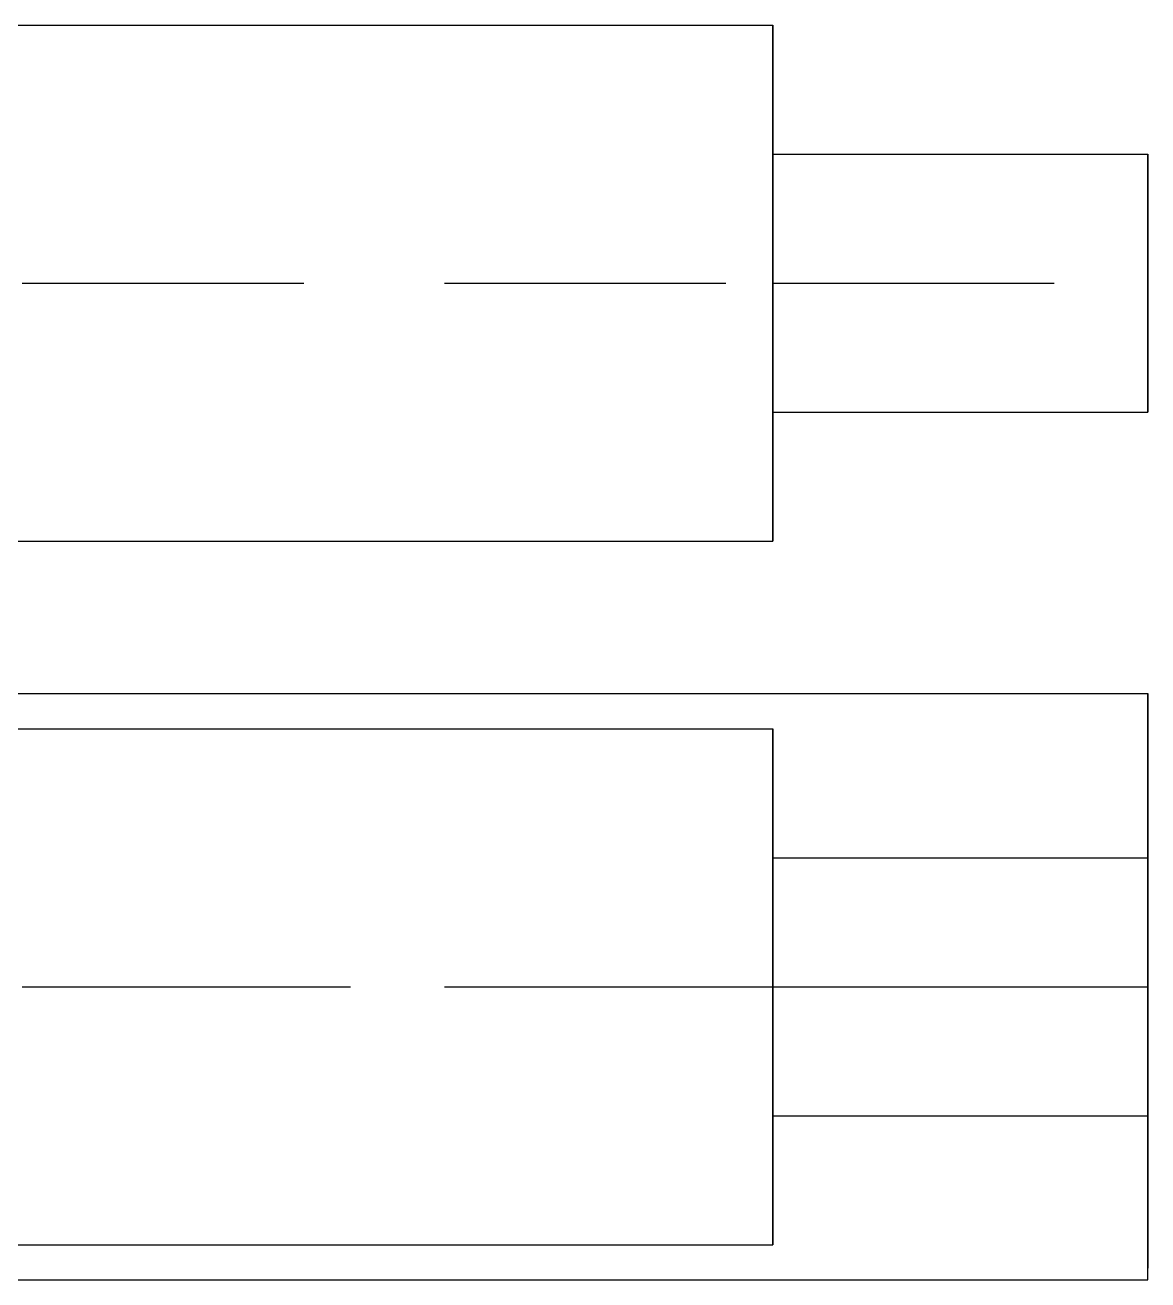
# Model space of a CAD drawing. Header units: millimetres. Extents: x 5 to 430, y 5 to 292.
# Drawn here: x 143.98 to 153.56, y 224.74 to 235.44 of the extents above; entities that cross this region are included whole.
import ezdxf

# ---------------------------------------------------------------- set-up
doc = ezdxf.new("R2010")
doc.units = ezdxf.units.MM
doc.linetypes.add('HIDDEN', pattern=[3.6, 2.4, -1.2])
doc.layers.add('HIDDEN', color=8, linetype='HIDDEN')
doc.layers.add('VISIBLE', color=7, linetype='CONTINUOUS')

msp = doc.modelspace()

# ---------------------------------------------------------------- linework, layer by layer
at = {"layer": 'HIDDEN'}
for p, q in [((150.356583, 235.443177), (150.356583, 233.243177)), ((150.356583, 232.143177), (150.356583, 234.343177)), ((150.356583, 234.343177), (150.356583, 233.243177)), ((150.356583, 232.143177), (150.356583, 234.343177)), ((150.356583, 234.343177), (150.356583, 233.243177)), ((150.356583, 232.143177), (150.356583, 234.343177)), ((150.356583, 234.343177), (150.356583, 233.243177)), ((150.356583, 232.143177), (150.356583, 234.343177)), ((150.356583, 234.343177), (150.356583, 233.243177)), ((150.356583, 232.143177), (150.356583, 234.343177)), ((150.356583, 234.343177), (150.356583, 233.243177)), ((150.356583, 232.143177), (150.356583, 234.343177)), ((150.356583, 234.343177), (150.356583, 233.243177)), ((150.356583, 232.143177), (150.356583, 234.343177)), ((150.356583, 234.343177), (150.356583, 233.243177)), ((150.356583, 232.143177), (150.356583, 234.343177)), ((150.356583, 234.343177), (150.356583, 233.243177)), ((150.356583, 232.143177), (150.356583, 234.343177)), ((150.356583, 234.343177), (150.356583, 233.243177)), ((150.356583, 232.143177), (150.356583, 234.343177)), ((150.356583, 234.343177), (150.356583, 233.243177)), ((150.356583, 232.143177), (150.356583, 234.343177)), ((150.356583, 234.343177), (150.356583, 233.243177)), ((150.356583, 232.143177), (150.356583, 234.343177)), ((150.356583, 234.343177), (150.356583, 233.243177)), ((150.356583, 232.143177), (150.356583, 234.343177)), ((150.356583, 234.343177), (150.356583, 233.243177)), ((150.356583, 232.143177), (150.356583, 234.343177)), ((150.356583, 234.343177), (150.356583, 233.243177)), ((150.356583, 232.143177), (150.356583, 234.343177)), ((150.356583, 234.343177), (150.356583, 233.243177)), ((150.356583, 232.143177), (150.356583, 234.343177)), ((150.356583, 234.343177), (150.356583, 233.243177)), ((150.356583, 232.143177), (150.356583, 234.343177)), ((150.356583, 234.343177), (150.356583, 233.243177)), ((150.356583, 232.143177), (150.356583, 234.343177)), ((150.356583, 234.343177), (150.356583, 233.243177)), ((150.356583, 232.143177), (150.356583, 234.343177)), ((150.356583, 234.343177), (150.356583, 233.243177)), ((150.356583, 232.143177), (150.356583, 234.343177)), ((150.356583, 234.343177), (150.356583, 233.243177)), ((150.356583, 232.143177), (150.356583, 234.343177)), ((150.356583, 234.343177), (150.356583, 233.243177)), ((150.356583, 232.143177), (150.356583, 234.343177)), ((150.356583, 234.343177), (150.356583, 233.243177)), ((150.356583, 232.143177), (150.356583, 234.343177)), ((150.356583, 234.343177), (150.356583, 233.243177)), ((150.356583, 232.143177), (150.356583, 234.343177)), ((150.356583, 234.343177), (150.356583, 233.243177)), ((150.356583, 232.143177), (150.356583, 234.343177)), ((150.356583, 234.343177), (150.356583, 233.243177)), ((150.356583, 232.143177), (150.356583, 234.343177)), ((150.356583, 234.343177), (150.356583, 233.243177)), ((150.356583, 232.143177), (150.356583, 234.343177)), ((150.356583, 234.343177), (150.356583, 233.243177)), ((150.356583, 232.143177), (150.356583, 234.343177)), ((150.356583, 234.343177), (150.356583, 233.243177)), ((150.356583, 232.143177), (150.356583, 234.343177)), ((150.356583, 234.343177), (150.356583, 233.243177)), ((150.356583, 232.143177), (150.356583, 234.343177)), ((150.356583, 234.343177), (150.356583, 233.243177)), ((150.356583, 232.143177), (150.356583, 234.343177)), ((150.356583, 234.343177), (150.356583, 233.243177)), ((150.356583, 232.143177), (150.356583, 234.343177)), ((150.356583, 234.343177), (150.356583, 233.243177)), ((150.356583, 232.143177), (150.356583, 234.343177)), ((150.356583, 234.343177), (150.356583, 233.243177)), ((150.356583, 232.143177), (150.356583, 234.343177)), ((150.356583, 234.343177), (150.356583, 233.243177)), ((150.356583, 232.143177), (150.356583, 234.343177)), ((150.356583, 234.343177), (150.356583, 233.243177)), ((150.356583, 232.143177), (150.356583, 234.343177)), ((150.356583, 234.343177), (150.356583, 233.243177)), ((150.356583, 232.143177), (150.356583, 234.343177)), ((150.356583, 234.343177), (150.356583, 233.243177)), ((150.356583, 232.143177), (150.356583, 234.343177)), ((150.356583, 234.343177), (150.356583, 233.243177)), ((150.356583, 232.143177), (150.356583, 234.343177)), ((150.356583, 234.343177), (150.356583, 233.243177)), ((150.356583, 232.143177), (150.356583, 234.343177)), ((150.356583, 234.343177), (150.356583, 233.243177)), ((150.356583, 232.143177), (150.356583, 234.343177)), ((150.356583, 234.343177), (150.356583, 233.243177)), ((150.356583, 232.143177), (150.356583, 234.343177)), ((150.356583, 234.343177), (150.356583, 233.243177)), ((150.356583, 232.143177), (150.356583, 234.343177)), ((150.356583, 234.343177), (150.356583, 233.243177)), ((150.356583, 232.143177), (150.356583, 234.343177)), ((150.356583, 234.343177), (150.356583, 233.243177)), ((150.356583, 232.143177), (150.356583, 234.343177)), ((150.356583, 234.343177), (150.356583, 233.243177)), ((150.356583, 232.143177), (150.356583, 234.343177)), ((150.356583, 234.343177), (150.356583, 233.243177)), ((150.356583, 232.143177), (150.356583, 234.343177)), ((150.356583, 234.343177), (150.356583, 233.243177)), ((150.356583, 232.143177), (150.356583, 234.343177)), ((150.356583, 234.343177), (150.356583, 233.243177)), ((153.556583, 234.343177), (153.556583, 233.243177)), ((140.356583, 233.243177), (150.356583, 233.243177)), ((150.356583, 233.243177), (150.356583, 231.043177)), ((150.356583, 233.243177), (150.356583, 232.143177)), ((150.356583, 233.243177), (150.356583, 232.143177)), ((150.356583, 233.243177), (150.356583, 232.143177)), ((150.356583, 233.243177), (150.356583, 232.143177)), ((150.356583, 233.243177), (150.356583, 232.143177)), ((150.356583, 233.243177), (150.356583, 232.143177)), ((150.356583, 233.243177), (150.356583, 232.143177)), ((150.356583, 233.243177), (150.356583, 232.143177)), ((150.356583, 233.243177), (150.356583, 232.143177)), ((150.356583, 233.243177), (150.356583, 232.143177)), ((150.356583, 233.243177), (150.356583, 232.143177)), ((150.356583, 233.243177), (150.356583, 232.143177)), ((150.356583, 233.243177), (150.356583, 232.143177)), ((150.356583, 233.243177), (150.356583, 232.143177)), ((150.356583, 233.243177), (150.356583, 232.143177)), ((150.356583, 233.243177), (150.356583, 232.143177)), ((150.356583, 233.243177), (150.356583, 232.143177)), ((150.356583, 233.243177), (150.356583, 232.143177)), ((150.356583, 233.243177), (150.356583, 232.143177)), ((150.356583, 233.243177), (150.356583, 232.143177)), ((150.356583, 233.243177), (150.356583, 232.143177)), ((150.356583, 233.243177), (150.356583, 232.143177)), ((150.356583, 233.243177), (150.356583, 232.143177)), ((150.356583, 233.243177), (150.356583, 232.143177)), ((150.356583, 233.243177), (150.356583, 232.143177)), ((150.356583, 233.243177), (150.356583, 232.143177)), ((150.356583, 233.243177), (150.356583, 232.143177)), ((150.356583, 233.243177), (150.356583, 232.143177)), ((150.356583, 233.243177), (150.356583, 232.143177)), ((150.356583, 233.243177), (150.356583, 232.143177)), ((150.356583, 233.243177), (150.356583, 232.143177)), ((150.356583, 233.243177), (150.356583, 232.143177)), ((150.356583, 233.243177), (150.356583, 232.143177)), ((150.356583, 233.243177), (150.356583, 232.143177)), ((150.356583, 233.243177), (150.356583, 232.143177)), ((150.356583, 233.243177), (150.356583, 232.143177)), ((150.356583, 233.243177), (150.356583, 232.143177)), ((150.356583, 233.243177), (150.356583, 232.143177)), ((150.356583, 233.243177), (150.356583, 232.143177)), ((150.356583, 233.243177), (150.356583, 232.143177)), ((150.356583, 233.243177), (150.356583, 232.143177)), ((150.356583, 233.243177), (150.356583, 232.143177)), ((150.356583, 233.243177), (150.356583, 232.143177)), ((150.356583, 233.243177), (150.356583, 232.143177)), ((150.356583, 233.243177), (150.356583, 232.143177)), ((150.356583, 233.243177), (150.356583, 232.143177)), ((150.356583, 233.243177), (150.356583, 232.143177)), ((150.356583, 233.243177), (150.356583, 232.143177)), ((150.356583, 233.243177), (153.556583, 233.243177)), ((150.356583, 233.243177), (153.556583, 233.243177)), ((150.356583, 233.243177), (153.556583, 233.243177)), ((150.356583, 233.243177), (153.556583, 233.243177)), ((150.356583, 233.243177), (153.556583, 233.243177)), ((150.356583, 233.243177), (153.556583, 233.243177)), ((150.356583, 233.243177), (153.556583, 233.243177)), ((150.356583, 233.243177), (153.556583, 233.243177)), ((150.356583, 233.243177), (153.556583, 233.243177)), ((150.356583, 233.243177), (153.556583, 233.243177)), ((150.356583, 233.243177), (153.556583, 233.243177)), ((150.356583, 233.243177), (153.556583, 233.243177)), ((150.356583, 233.243177), (153.556583, 233.243177)), ((150.356583, 233.243177), (153.556583, 233.243177)), ((150.356583, 233.243177), (153.556583, 233.243177)), ((150.356583, 233.243177), (153.556583, 233.243177)), ((150.356583, 233.243177), (153.556583, 233.243177)), ((150.356583, 233.243177), (153.556583, 233.243177)), ((150.356583, 233.243177), (153.556583, 233.243177)), ((150.356583, 233.243177), (153.556583, 233.243177)), ((150.356583, 233.243177), (153.556583, 233.243177)), ((150.356583, 233.243177), (153.556583, 233.243177)), ((150.356583, 233.243177), (153.556583, 233.243177)), ((150.356583, 233.243177), (153.556583, 233.243177)), ((150.356583, 233.243177), (153.556583, 233.243177)), ((150.356583, 233.243177), (153.556583, 233.243177)), ((150.356583, 233.243177), (153.556583, 233.243177)), ((150.356583, 233.243177), (153.556583, 233.243177)), ((150.356583, 233.243177), (153.556583, 233.243177)), ((150.356583, 233.243177), (153.556583, 233.243177)), ((150.356583, 233.243177), (153.556583, 233.243177)), ((150.356583, 233.243177), (153.556583, 233.243177)), ((150.356583, 233.243177), (153.556583, 233.243177)), ((150.356583, 233.243177), (153.556583, 233.243177)), ((150.356583, 233.243177), (153.556583, 233.243177)), ((150.356583, 233.243177), (153.556583, 233.243177)), ((150.356583, 233.243177), (153.556583, 233.243177)), ((150.356583, 233.243177), (153.556583, 233.243177)), ((150.356583, 233.243177), (153.556583, 233.243177)), ((150.356583, 233.243177), (153.556583, 233.243177)), ((150.356583, 233.243177), (153.556583, 233.243177)), ((150.356583, 233.243177), (153.556583, 233.243177)), ((150.356583, 233.243177), (153.556583, 233.243177)), ((150.356583, 233.243177), (153.556583, 233.243177)), ((150.356583, 233.243177), (153.556583, 233.243177)), ((150.356583, 233.243177), (153.556583, 233.243177)), ((150.356583, 233.243177), (153.556583, 233.243177)), ((150.356583, 233.243177), (153.556583, 233.243177)), ((153.556583, 233.243177), (153.556583, 232.143177)), ((153.556583, 229.743177), (153.556583, 227.243177)), ((153.556583, 229.743177), (153.556583, 227.243177)), ((153.556583, 229.743177), (153.556583, 227.243177)), ((153.556583, 229.743177), (153.556583, 227.243177)), ((150.356583, 229.443177), (150.356583, 227.243177)), ((150.356583, 229.443177), (150.356583, 227.243177)), ((150.356583, 226.143177), (150.356583, 228.343177)), ((150.356583, 228.343177), (150.356583, 227.243177)), ((150.356583, 226.143177), (150.356583, 228.343177)), ((150.356583, 228.343177), (150.356583, 227.243177)), ((150.356583, 226.143177), (150.356583, 228.343177)), ((150.356583, 228.343177), (150.356583, 227.243177)), ((150.356583, 226.143177), (150.356583, 228.343177)), ((150.356583, 228.343177), (150.356583, 227.243177)), ((150.356583, 226.143177), (150.356583, 228.343177)), ((150.356583, 228.343177), (150.356583, 227.243177)), ((150.356583, 226.143177), (150.356583, 228.343177)), ((150.356583, 228.343177), (150.356583, 227.243177)), ((150.356583, 226.143177), (150.356583, 228.343177)), ((150.356583, 228.343177), (150.356583, 227.243177)), ((150.356583, 226.143177), (150.356583, 228.343177)), ((150.356583, 228.343177), (150.356583, 227.243177)), ((150.356583, 226.143177), (150.356583, 228.343177)), ((150.356583, 228.343177), (150.356583, 227.243177)), ((150.356583, 226.143177), (150.356583, 228.343177)), ((150.356583, 228.343177), (150.356583, 227.243177)), ((150.356583, 226.143177), (150.356583, 228.343177)), ((150.356583, 228.343177), (150.356583, 227.243177)), ((150.356583, 226.143177), (150.356583, 228.343177)), ((150.356583, 228.343177), (150.356583, 227.243177)), ((150.356583, 226.143177), (150.356583, 228.343177)), ((150.356583, 228.343177), (150.356583, 227.243177)), ((150.356583, 226.143177), (150.356583, 228.343177)), ((150.356583, 228.343177), (150.356583, 227.243177)), ((150.356583, 226.143177), (150.356583, 228.343177)), ((150.356583, 228.343177), (150.356583, 227.243177)), ((150.356583, 226.143177), (150.356583, 228.343177)), ((150.356583, 228.343177), (150.356583, 227.243177)), ((150.356583, 226.143177), (150.356583, 228.343177)), ((150.356583, 228.343177), (150.356583, 227.243177)), ((150.356583, 226.143177), (150.356583, 228.343177)), ((150.356583, 228.343177), (150.356583, 227.243177)), ((150.356583, 226.143177), (150.356583, 228.343177)), ((150.356583, 228.343177), (150.356583, 227.243177)), ((150.356583, 226.143177), (150.356583, 228.343177)), ((150.356583, 228.343177), (150.356583, 227.243177)), ((150.356583, 226.143177), (150.356583, 228.343177)), ((150.356583, 228.343177), (150.356583, 227.243177)), ((150.356583, 226.143177), (150.356583, 228.343177)), ((150.356583, 228.343177), (150.356583, 227.243177)), ((150.356583, 226.143177), (150.356583, 228.343177)), ((150.356583, 228.343177), (150.356583, 227.243177)), ((150.356583, 226.143177), (150.356583, 228.343177)), ((150.356583, 228.343177), (150.356583, 227.243177)), ((153.556583, 228.343177), (153.556583, 227.243177)), ((153.556583, 228.343177), (153.556583, 227.243177)), ((133.556583, 227.243177), (153.556583, 227.243177)), ((133.556583, 227.243177), (153.556583, 227.243177)), ((133.556583, 227.243177), (153.556583, 227.243177)), ((133.556583, 227.243177), (153.556583, 227.243177)), ((140.356583, 227.243177), (150.356583, 227.243177)), ((140.356583, 227.243177), (150.356583, 227.243177)), ((150.356583, 227.243177), (150.356583, 225.043177)), ((150.356583, 227.243177), (150.356583, 226.143177)), ((150.356583, 227.243177), (150.356583, 225.043177)), ((150.356583, 227.243177), (150.356583, 226.143177)), ((150.356583, 227.243177), (150.356583, 226.143177)), ((150.356583, 227.243177), (150.356583, 226.143177)), ((150.356583, 227.243177), (150.356583, 226.143177)), ((150.356583, 227.243177), (150.356583, 226.143177)), ((150.356583, 227.243177), (150.356583, 226.143177)), ((150.356583, 227.243177), (150.356583, 226.143177)), ((150.356583, 227.243177), (150.356583, 226.143177)), ((150.356583, 227.243177), (150.356583, 226.143177)), ((150.356583, 227.243177), (150.356583, 226.143177)), ((150.356583, 227.243177), (150.356583, 226.143177)), ((150.356583, 227.243177), (150.356583, 226.143177)), ((150.356583, 227.243177), (150.356583, 226.143177)), ((150.356583, 227.243177), (150.356583, 226.143177)), ((150.356583, 227.243177), (150.356583, 226.143177)), ((150.356583, 227.243177), (150.356583, 226.143177)), ((150.356583, 227.243177), (150.356583, 226.143177)), ((150.356583, 227.243177), (150.356583, 226.143177)), ((150.356583, 227.243177), (150.356583, 226.143177)), ((150.356583, 227.243177), (150.356583, 226.143177)), ((150.356583, 227.243177), (150.356583, 226.143177)), ((150.356583, 227.243177), (150.356583, 226.143177)), ((150.356583, 227.243177), (150.356583, 226.143177)), ((150.356583, 227.243177), (153.556583, 227.243177)), ((150.356583, 227.243177), (153.556583, 227.243177)), ((150.356583, 227.243177), (153.556583, 227.243177)), ((150.356583, 227.243177), (153.556583, 227.243177)), ((150.356583, 227.243177), (153.556583, 227.243177)), ((150.356583, 227.243177), (153.556583, 227.243177)), ((150.356583, 227.243177), (153.556583, 227.243177)), ((150.356583, 227.243177), (153.556583, 227.243177)), ((150.356583, 227.243177), (153.556583, 227.243177)), ((150.356583, 227.243177), (153.556583, 227.243177)), ((150.356583, 227.243177), (153.556583, 227.243177)), ((150.356583, 227.243177), (153.556583, 227.243177)), ((150.356583, 227.243177), (153.556583, 227.243177)), ((150.356583, 227.243177), (153.556583, 227.243177)), ((150.356583, 227.243177), (153.556583, 227.243177)), ((150.356583, 227.243177), (153.556583, 227.243177)), ((150.356583, 227.243177), (153.556583, 227.243177)), ((150.356583, 227.243177), (153.556583, 227.243177)), ((150.356583, 227.243177), (153.556583, 227.243177)), ((150.356583, 227.243177), (153.556583, 227.243177)), ((150.356583, 227.243177), (153.556583, 227.243177)), ((150.356583, 227.243177), (153.556583, 227.243177)), ((150.356583, 227.243177), (153.556583, 227.243177)), ((150.356583, 227.243177), (153.556583, 227.243177)), ((153.556583, 227.243177), (153.556583, 226.143177)), ((153.556583, 227.243177), (153.556583, 226.143177)), ((153.556583, 227.243177), (153.556583, 224.743177)), ((153.556583, 227.243177), (153.556583, 224.743177)), ((153.556583, 227.243177), (153.556583, 224.743177)), ((153.556583, 227.243177), (153.556583, 224.743177))]:
    msp.add_line(p, q, dxfattribs=at)
at = {"layer": 'VISIBLE'}
for p, q in [((140.356583, 235.443177), (150.356583, 235.443177)), ((150.356583, 231.043177), (150.356583, 235.443177)), ((150.356583, 234.343177), (153.556583, 234.343177)), ((150.356583, 234.343177), (153.556583, 234.343177)), ((150.356583, 234.343177), (153.556583, 234.343177)), ((150.356583, 234.343177), (153.556583, 234.343177)), ((150.356583, 234.343177), (153.556583, 234.343177)), ((150.356583, 234.343177), (153.556583, 234.343177)), ((150.356583, 234.343177), (153.556583, 234.343177)), ((150.356583, 234.343177), (153.556583, 234.343177)), ((150.356583, 234.343177), (153.556583, 234.343177)), ((150.356583, 234.343177), (153.556583, 234.343177)), ((150.356583, 234.343177), (153.556583, 234.343177)), ((150.356583, 234.343177), (153.556583, 234.343177)), ((150.356583, 234.343177), (153.556583, 234.343177)), ((150.356583, 234.343177), (153.556583, 234.343177)), ((150.356583, 234.343177), (153.556583, 234.343177)), ((150.356583, 234.343177), (153.556583, 234.343177)), ((150.356583, 234.343177), (153.556583, 234.343177)), ((150.356583, 234.343177), (153.556583, 234.343177)), ((150.356583, 234.343177), (153.556583, 234.343177)), ((150.356583, 234.343177), (153.556583, 234.343177)), ((150.356583, 234.343177), (153.556583, 234.343177)), ((150.356583, 234.343177), (153.556583, 234.343177)), ((150.356583, 234.343177), (153.556583, 234.343177)), ((150.356583, 234.343177), (153.556583, 234.343177)), ((150.356583, 234.343177), (153.556583, 234.343177)), ((150.356583, 234.343177), (153.556583, 234.343177)), ((150.356583, 234.343177), (153.556583, 234.343177)), ((150.356583, 234.343177), (153.556583, 234.343177)), ((150.356583, 234.343177), (153.556583, 234.343177)), ((150.356583, 234.343177), (153.556583, 234.343177)), ((150.356583, 234.343177), (153.556583, 234.343177)), ((150.356583, 234.343177), (153.556583, 234.343177)), ((150.356583, 234.343177), (153.556583, 234.343177)), ((150.356583, 234.343177), (153.556583, 234.343177)), ((150.356583, 234.343177), (153.556583, 234.343177)), ((150.356583, 234.343177), (153.556583, 234.343177)), ((150.356583, 234.343177), (153.556583, 234.343177)), ((150.356583, 234.343177), (153.556583, 234.343177)), ((150.356583, 234.343177), (153.556583, 234.343177)), ((150.356583, 234.343177), (153.556583, 234.343177)), ((150.356583, 234.343177), (153.556583, 234.343177)), ((150.356583, 234.343177), (153.556583, 234.343177)), ((150.356583, 234.343177), (153.556583, 234.343177)), ((150.356583, 234.343177), (153.556583, 234.343177)), ((150.356583, 234.343177), (153.556583, 234.343177)), ((150.356583, 234.343177), (153.556583, 234.343177)), ((150.356583, 234.343177), (153.556583, 234.343177)), ((150.356583, 234.343177), (153.556583, 234.343177)), ((153.556583, 232.143177), (153.556583, 234.343177)), ((150.356583, 232.143177), (153.556583, 232.143177)), ((150.356583, 232.143177), (153.556583, 232.143177)), ((150.356583, 232.143177), (153.556583, 232.143177)), ((150.356583, 232.143177), (153.556583, 232.143177)), ((150.356583, 232.143177), (153.556583, 232.143177)), ((150.356583, 232.143177), (153.556583, 232.143177)), ((150.356583, 232.143177), (153.556583, 232.143177)), ((150.356583, 232.143177), (153.556583, 232.143177)), ((150.356583, 232.143177), (153.556583, 232.143177)), ((150.356583, 232.143177), (153.556583, 232.143177)), ((150.356583, 232.143177), (153.556583, 232.143177)), ((150.356583, 232.143177), (153.556583, 232.143177)), ((150.356583, 232.143177), (153.556583, 232.143177)), ((150.356583, 232.143177), (153.556583, 232.143177)), ((150.356583, 232.143177), (153.556583, 232.143177)), ((150.356583, 232.143177), (153.556583, 232.143177)), ((150.356583, 232.143177), (153.556583, 232.143177)), ((150.356583, 232.143177), (153.556583, 232.143177)), ((150.356583, 232.143177), (153.556583, 232.143177)), ((150.356583, 232.143177), (153.556583, 232.143177)), ((150.356583, 232.143177), (153.556583, 232.143177)), ((150.356583, 232.143177), (153.556583, 232.143177)), ((150.356583, 232.143177), (153.556583, 232.143177)), ((150.356583, 232.143177), (153.556583, 232.143177)), ((150.356583, 232.143177), (153.556583, 232.143177)), ((150.356583, 232.143177), (153.556583, 232.143177)), ((150.356583, 232.143177), (153.556583, 232.143177)), ((150.356583, 232.143177), (153.556583, 232.143177)), ((150.356583, 232.143177), (153.556583, 232.143177)), ((150.356583, 232.143177), (153.556583, 232.143177)), ((150.356583, 232.143177), (153.556583, 232.143177)), ((150.356583, 232.143177), (153.556583, 232.143177)), ((150.356583, 232.143177), (153.556583, 232.143177)), ((150.356583, 232.143177), (153.556583, 232.143177)), ((150.356583, 232.143177), (153.556583, 232.143177)), ((150.356583, 232.143177), (153.556583, 232.143177)), ((150.356583, 232.143177), (153.556583, 232.143177)), ((150.356583, 232.143177), (153.556583, 232.143177)), ((150.356583, 232.143177), (153.556583, 232.143177)), ((150.356583, 232.143177), (153.556583, 232.143177)), ((150.356583, 232.143177), (153.556583, 232.143177)), ((150.356583, 232.143177), (153.556583, 232.143177)), ((150.356583, 232.143177), (153.556583, 232.143177)), ((150.356583, 232.143177), (153.556583, 232.143177)), ((150.356583, 232.143177), (153.556583, 232.143177)), ((150.356583, 232.143177), (153.556583, 232.143177)), ((150.356583, 232.143177), (153.556583, 232.143177)), ((150.356583, 232.143177), (153.556583, 232.143177)), ((140.356583, 231.043177), (150.356583, 231.043177)), ((133.556583, 229.743177), (153.556583, 229.743177)), ((133.556583, 229.743177), (153.556583, 229.743177)), ((133.556583, 229.743177), (153.556583, 229.743177)), ((133.556583, 229.743177), (153.556583, 229.743177)), ((153.556583, 228.343177), (153.556583, 229.743177)), ((153.556583, 228.343177), (153.556583, 229.743177)), ((153.556583, 228.343177), (153.556583, 229.743177)), ((153.556583, 228.343177), (153.556583, 229.743177)), ((140.356583, 229.443177), (150.356583, 229.443177)), ((150.356583, 225.043177), (150.356583, 229.443177)), ((150.356583, 228.343177), (153.556583, 228.343177)), ((150.356583, 228.343177), (153.556583, 228.343177)), ((150.356583, 228.343177), (153.556583, 228.343177)), ((150.356583, 228.343177), (153.556583, 228.343177)), ((150.356583, 228.343177), (153.556583, 228.343177)), ((150.356583, 228.343177), (153.556583, 228.343177)), ((150.356583, 228.343177), (153.556583, 228.343177)), ((150.356583, 228.343177), (153.556583, 228.343177)), ((153.556583, 226.143177), (153.556583, 228.343177)), ((150.356583, 226.143177), (153.556583, 226.143177)), ((150.356583, 226.143177), (153.556583, 226.143177)), ((150.356583, 226.143177), (153.556583, 226.143177)), ((150.356583, 226.143177), (153.556583, 226.143177)), ((150.356583, 226.143177), (153.556583, 226.143177)), ((150.356583, 226.143177), (153.556583, 226.143177)), ((150.356583, 226.143177), (153.556583, 226.143177)), ((150.356583, 226.143177), (153.556583, 226.143177)), ((153.556583, 224.743177), (153.556583, 226.143177)), ((153.556583, 224.743177), (153.556583, 226.143177)), ((153.556583, 224.743177), (153.556583, 226.143177)), ((153.556583, 224.743177), (153.556583, 226.143177)), ((140.356583, 225.043177), (150.356583, 225.043177)), ((133.556583, 224.743177), (153.556583, 224.743177)), ((133.556583, 224.743177), (153.556583, 224.743177)), ((133.556583, 224.743177), (153.556583, 224.743177)), ((133.556583, 224.743177), (153.556583, 224.743177))]:
    msp.add_line(p, q, dxfattribs=at)

doc.saveas('drawing.dxf')
